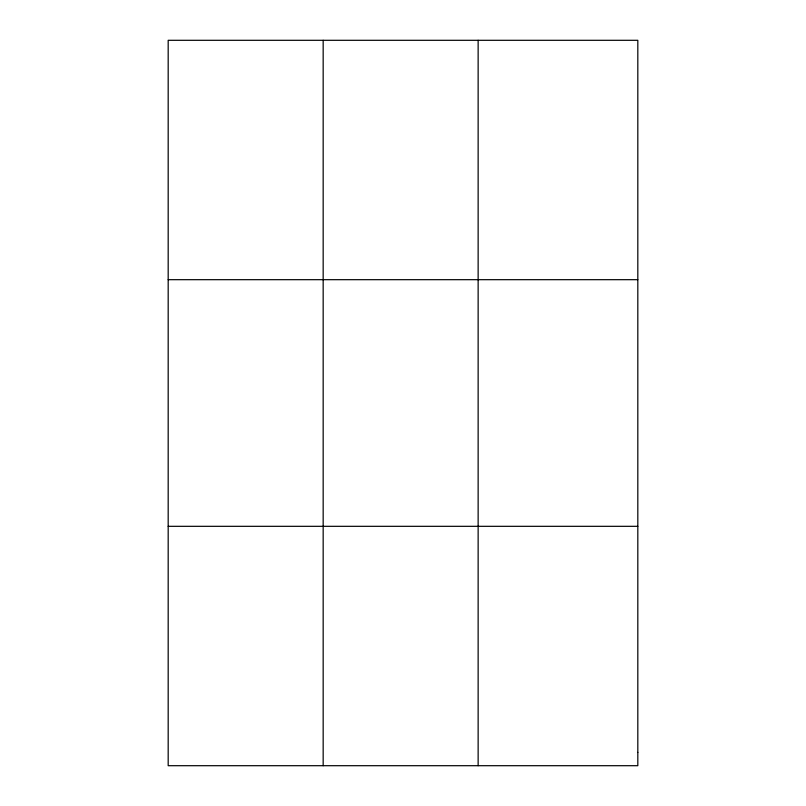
<?xml version="1.0" encoding="UTF-8"?>
<svg xmlns="http://www.w3.org/2000/svg" width="806" height="806" viewBox="0 0 806 806"><rect width="100%" height="100%" fill="white"/><g stroke="black" fill="none" stroke-linecap="round" stroke-linejoin="round"><path stroke-width="1.21" d="M323.166 40.3L323.166 765.7M478.139 40.3L478.139 765.7M168.182 279.682L637.818 279.682M168.182 526.318L637.818 526.318M637.818 752.401L637.818 765.7L168.182 765.7L168.182 40.3L637.818 40.3L637.818 752.401"/></g></svg>
